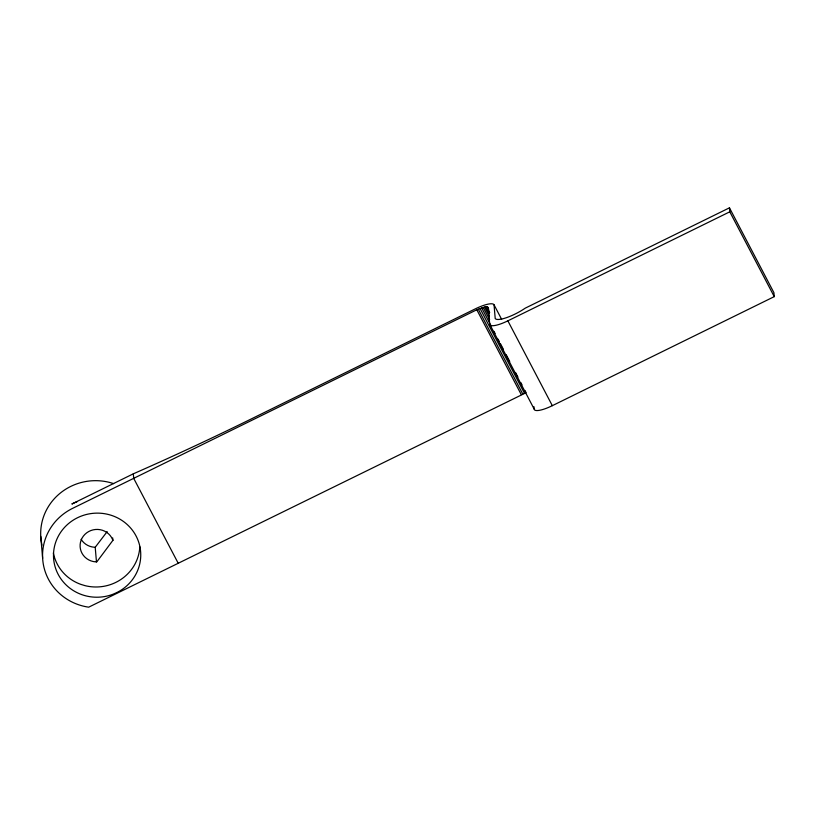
<?xml version="1.0" encoding="UTF-8"?>
<svg xmlns="http://www.w3.org/2000/svg" width="815" height="815" viewBox="0 0 815 815"><rect width="100%" height="100%" fill="white"/><g stroke="black" fill="none" stroke-linecap="round" stroke-linejoin="round"><path stroke-width="1.22" d="M96.465 561.892L95.212 547.273L107.162 531.614M501.632 319.317L494.033 304.8A20.558 5.124 -27.7 0 0 475.349 308.844L257.571 415.833A790.805 197.179 -27.7 0 1 133.314 473.821L71.873 504.006A54.574 52.568 -4.9 0 1 77.089 501.724M524.942 390.446L526.113 392.677L88.682 607.175A54.574 52.568 -4.9 0 1 43.246 563.827A54.574 52.568 -4.9 0 1 72.26 508.529L476.49 309.934L484.568 307.072L487.533 307.021L488.328 307.724L489.703 324.227L534.161 409.059A19.835 4.951 -27.7 0 0 552.326 405.676L774.25 296.64L773.904 292.656L729.456 207.825L525.237 308.152A21.964 5.471 -27.7 0 1 495.214 318.533L494.033 304.8M489.703 324.227A19.835 4.951 -27.7 0 0 507.867 320.835L729.792 211.808L729.456 207.825M95.212 547.273L94.296 547.232A16.85 16.239 -4.9 0 1 81.123 539.306M729.792 211.808L774.25 296.64M507.867 320.835L552.326 405.676M487.533 307.021L488.705 309.252M486.769 306.888L489.693 312.471M485.771 306.909L489.285 313.602M484.568 307.072L489.245 316.006M483.183 307.387L489.621 319.663M481.655 307.836L491.017 325.705M493.941 331.287L495.102 333.518M498.036 339.101L499.198 341.332M500.369 343.563L503.293 349.146M506.227 354.729L509.732 361.422M515.579 372.587L517.922 377.05M520.846 382.632L522.018 384.863M480.004 308.427L524.463 393.268M478.262 309.13L522.731 393.961M476.806 309.781L521.264 394.623M178.179 563.206L133.701 478.344L133.314 473.821M112.898 540.355L96.781 561.912L95.549 561.851A16.85 16.239 -4.9 0 1 80.135 546.947A16.85 16.239 -4.9 0 1 93.124 529.862A16.85 16.239 -4.9 0 1 112.562 539.489L112.898 540.355L112.694 537.92M533.957 406.695L534.161 409.059M40.76 536.433L42.645 558.357M139.823 546.794A43.653 42.044 -4.9 0 1 85.025 585.649L80.685 584.324A43.653 42.044 -4.9 0 1 53.352 552.947M42.013 545.143A54.574 52.568 -4.9 0 1 59.088 494.094A54.574 52.568 -4.9 0 1 113.631 483.631M117.003 592.485L112.837 594.308A43.653 42.044 -4.9 0 1 53.8 550.4A43.653 42.044 -4.9 0 1 122.087 520.53A43.653 42.044 -4.9 0 1 117.003 592.485"/></g></svg>
